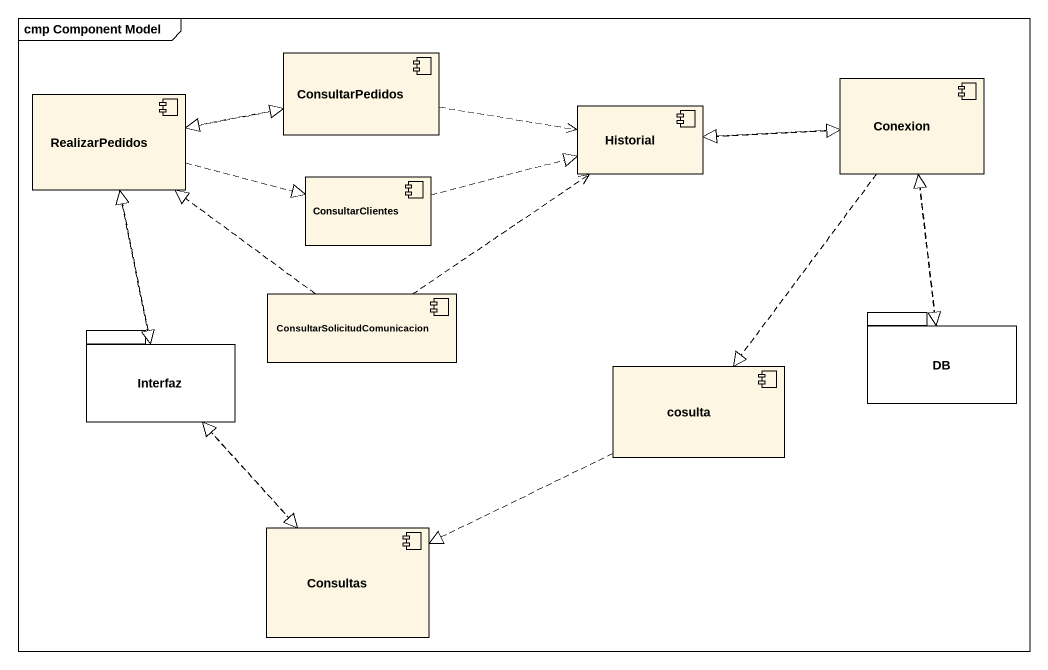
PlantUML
@startuml
mainframe cmp Component Model
component ConsultarPedidos
component Conexion
component RealizarPedidos
component Historial
component ConsultarClientes
component "ConsultarSolicitudComunicacion" as ConsultarSolicitudComunicaci
package Interfaz {
}
package DB {
}
component cosulta
component Consultas
ConsultarPedidos .left.|> RealizarPedidos
ConsultarPedidos .right.> Historial
Conexion .left.|> Historial
Conexion ..|> DB
Conexion ..|> cosulta
RealizarPedidos .right.|> ConsultarPedidos
RealizarPedidos .right.|> ConsultarClientes
RealizarPedidos ..|> Interfaz
Historial .right.|> Conexion
ConsultarClientes .right.|> Historial
ConsultarSolicitudComunicaci .up.|> RealizarPedidos
ConsultarSolicitudComunicaci .up.> Historial
Interfaz .up.|> RealizarPedidos
Interfaz ..|> Consultas
DB .up.|> Conexion
cosulta .left.|> Consultas
Consultas .up.|> Interfaz
@enduml
